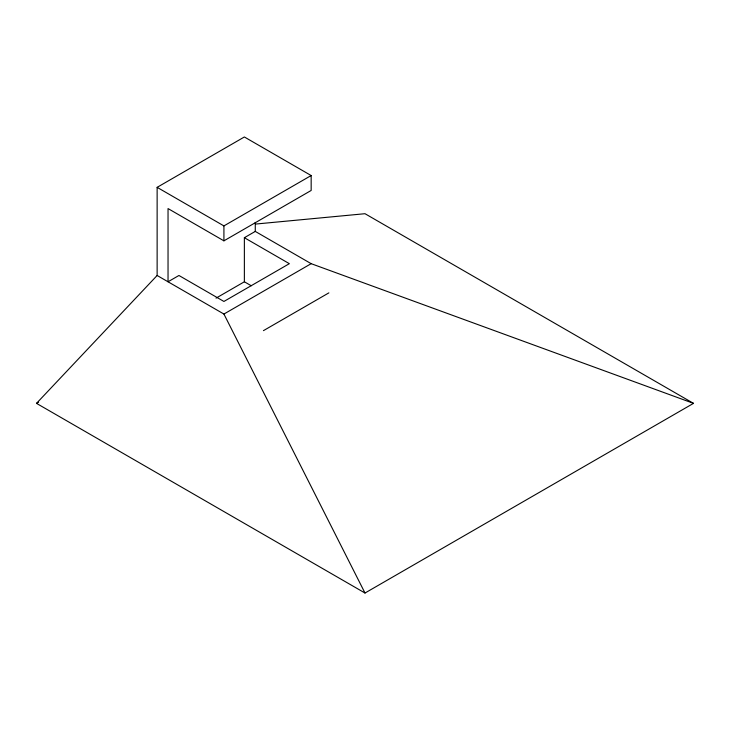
<?xml version="1.0" encoding="UTF-8"?>
<svg xmlns="http://www.w3.org/2000/svg" width="730" height="730" viewBox="0 0 730 730"><rect width="100%" height="100%" fill="white"/><g stroke="black" fill="none" stroke-linecap="round" stroke-linejoin="round"><path stroke-width="1.09" d="M255.646 224.055L365 213.707L693.5 403.362L365 593.025L36.5 403.362L157.132 275.484L157.132 187.345L244.368 136.975L311.162 175.538L311.162 190.466L223.918 240.836L168.037 208.57L168.037 281.78L178.941 275.484L223.918 301.454L289.354 263.676L244.368 237.706L244.368 281.78L216.053 298.132M157.132 187.345L223.918 225.908L311.162 175.538M244.368 237.706L255.272 231.41L311.162 263.676L693.5 403.362M36.5 403.362L38.471 402.23M157.132 275.484L223.918 314.046L311.162 263.676M263.448 330.644L328.874 292.867M244.368 281.78L251.248 285.749M223.918 314.046L365 593.025M255.272 222.404L255.272 231.41M223.918 225.908L223.918 240.836"/></g></svg>
